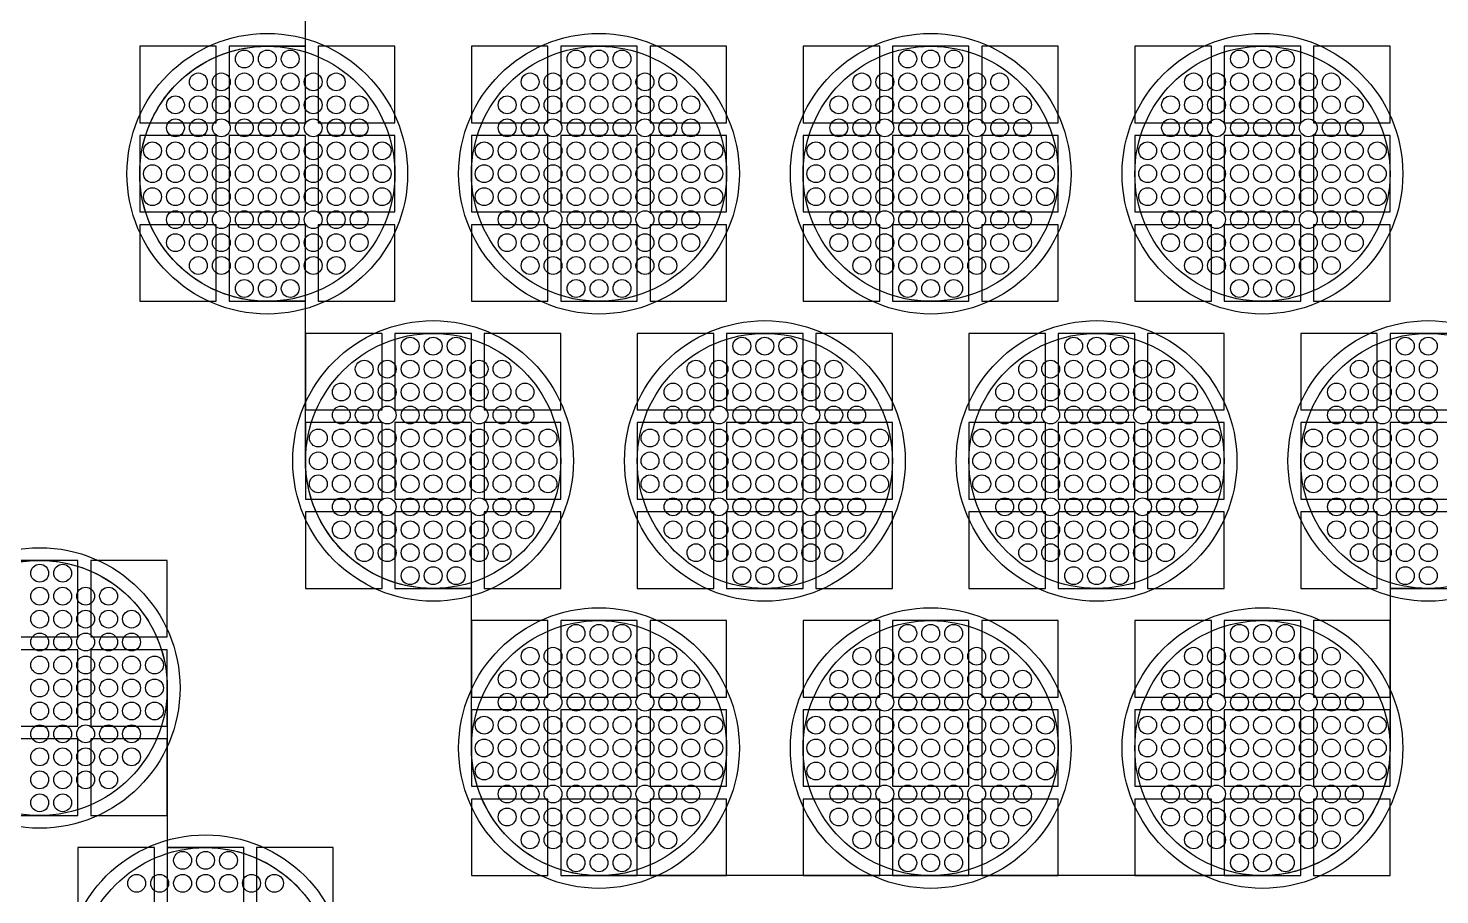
# Model space of a CAD drawing. Extents: x -49 to 54, y -38 to 38.
# Drawn here: x 15.51 to 21.04, y -4.4 to -1 of the extents above; entities that cross this region are included whole.
import ezdxf

# ---------------------------------------------------------------- set-up
doc = ezdxf.new("R2010")
doc.units = 0
for name, color, linetype in [('BACK_LAYER', 5, 'CONTINUOUS'), ('COND_LAYER_LOWER_ELECTRODE', 6, 'CONTINUOUS'), ('CONDUCTIVE_LAYER_BACK_LAYER', 2, 'CONTINUOUS'), ('EMITTER', 3, 'CONTINUOUS'), ('LOWER_ELECTRODE', 1, 'CONTINUOUS')]:
    doc.layers.add(name, color=color, linetype=linetype)

msp = doc.modelspace()

# ---------------------------------------------------------------- linework, layer by layer
at = {"layer": 'BACK_LAYER'}
for points in [[(15.9465, -1.3709), (16.2465, -1.3709), (16.2465, -1.0709), (15.9465, -1.0709)], [(16.2965, -1.3709), (16.5965, -1.3709), (16.5965, -1.0709), (16.2965, -1.0709)], [(16.6465, -1.3709), (16.9465, -1.3709), (16.9465, -1.0709), (16.6465, -1.0709)], [(17.2465, -1.3709), (17.5465, -1.3709), (17.5465, -1.0709), (17.2465, -1.0709)], [(17.5965, -1.3709), (17.8965, -1.3709), (17.8965, -1.0709), (17.5965, -1.0709)], [(17.9465, -1.3709), (18.2465, -1.3709), (18.2465, -1.0709), (17.9465, -1.0709)], [(18.5465, -1.3709), (18.8465, -1.3709), (18.8465, -1.0709), (18.5465, -1.0709)], [(18.8965, -1.3709), (19.1965, -1.3709), (19.1965, -1.0709), (18.8965, -1.0709)], [(19.2465, -1.3709), (19.5465, -1.3709), (19.5465, -1.0709), (19.2465, -1.0709)], [(19.8465, -1.3709), (20.1465, -1.3709), (20.1465, -1.0709), (19.8465, -1.0709)], [(20.1965, -1.3709), (20.4965, -1.3709), (20.4965, -1.0709), (20.1965, -1.0709)], [(20.5465, -1.3709), (20.8465, -1.3709), (20.8465, -1.0709), (20.5465, -1.0709)], [(15.9465, -1.7209), (16.2465, -1.7209), (16.2465, -1.4209), (15.9465, -1.4209)], [(16.2965, -1.7209), (16.5965, -1.7209), (16.5965, -1.4209), (16.2965, -1.4209)], [(16.6465, -1.7209), (16.9465, -1.7209), (16.9465, -1.4209), (16.6465, -1.4209)], [(17.2465, -1.7209), (17.5465, -1.7209), (17.5465, -1.4209), (17.2465, -1.4209)], [(17.5965, -1.7209), (17.8965, -1.7209), (17.8965, -1.4209), (17.5965, -1.4209)], [(17.9465, -1.7209), (18.2465, -1.7209), (18.2465, -1.4209), (17.9465, -1.4209)], [(18.5465, -1.7209), (18.8465, -1.7209), (18.8465, -1.4209), (18.5465, -1.4209)], [(18.8965, -1.7209), (19.1965, -1.7209), (19.1965, -1.4209), (18.8965, -1.4209)], [(19.2465, -1.7209), (19.5465, -1.7209), (19.5465, -1.4209), (19.2465, -1.4209)], [(19.8465, -1.7209), (20.1465, -1.7209), (20.1465, -1.4209), (19.8465, -1.4209)], [(20.1965, -1.7209), (20.4965, -1.7209), (20.4965, -1.4209), (20.1965, -1.4209)], [(20.5465, -1.7209), (20.8465, -1.7209), (20.8465, -1.4209), (20.5465, -1.4209)], [(15.9465, -2.0709), (16.2465, -2.0709), (16.2465, -1.7709), (15.9465, -1.7709)], [(16.2965, -2.0709), (16.5965, -2.0709), (16.5965, -1.7709), (16.2965, -1.7709)], [(16.6465, -2.0709), (16.9465, -2.0709), (16.9465, -1.7709), (16.6465, -1.7709)], [(17.2465, -2.0709), (17.5465, -2.0709), (17.5465, -1.7709), (17.2465, -1.7709)], [(17.5965, -2.0709), (17.8965, -2.0709), (17.8965, -1.7709), (17.5965, -1.7709)], [(17.9465, -2.0709), (18.2465, -2.0709), (18.2465, -1.7709), (17.9465, -1.7709)], [(18.5465, -2.0709), (18.8465, -2.0709), (18.8465, -1.7709), (18.5465, -1.7709)], [(18.8965, -2.0709), (19.1965, -2.0709), (19.1965, -1.7709), (18.8965, -1.7709)], [(19.2465, -2.0709), (19.5465, -2.0709), (19.5465, -1.7709), (19.2465, -1.7709)], [(19.8465, -2.0709), (20.1465, -2.0709), (20.1465, -1.7709), (19.8465, -1.7709)], [(20.1965, -2.0709), (20.4965, -2.0709), (20.4965, -1.7709), (20.1965, -1.7709)], [(20.5465, -2.0709), (20.8465, -2.0709), (20.8465, -1.7709), (20.5465, -1.7709)], [(16.5965, -2.4968), (16.8965, -2.4968), (16.8965, -2.1968), (16.5965, -2.1968)], [(16.9465, -2.4968), (17.2465, -2.4968), (17.2465, -2.1968), (16.9465, -2.1968)], [(17.2965, -2.4968), (17.5965, -2.4968), (17.5965, -2.1968), (17.2965, -2.1968)], [(17.8965, -2.4968), (18.1965, -2.4968), (18.1965, -2.1968), (17.8965, -2.1968)], [(18.2465, -2.4968), (18.5465, -2.4968), (18.5465, -2.1968), (18.2465, -2.1968)], [(18.5965, -2.4968), (18.8965, -2.4968), (18.8965, -2.1968), (18.5965, -2.1968)], [(19.1965, -2.4968), (19.4965, -2.4968), (19.4965, -2.1968), (19.1965, -2.1968)], [(19.5465, -2.4968), (19.8465, -2.4968), (19.8465, -2.1968), (19.5465, -2.1968)], [(19.8965, -2.4968), (20.1965, -2.4968), (20.1965, -2.1968), (19.8965, -2.1968)], [(20.4965, -2.4968), (20.7965, -2.4968), (20.7965, -2.1968), (20.4965, -2.1968)], [(20.8465, -2.4968), (21.1465, -2.4968), (21.1465, -2.1968), (20.8465, -2.1968)], [(16.5965, -2.8468), (16.8965, -2.8468), (16.8965, -2.5468), (16.5965, -2.5468)], [(16.9465, -2.8468), (17.2465, -2.8468), (17.2465, -2.5468), (16.9465, -2.5468)], [(17.2965, -2.8468), (17.5965, -2.8468), (17.5965, -2.5468), (17.2965, -2.5468)], [(17.8965, -2.8468), (18.1965, -2.8468), (18.1965, -2.5468), (17.8965, -2.5468)], [(18.2465, -2.8468), (18.5465, -2.8468), (18.5465, -2.5468), (18.2465, -2.5468)], [(18.5965, -2.8468), (18.8965, -2.8468), (18.8965, -2.5468), (18.5965, -2.5468)], [(19.1965, -2.8468), (19.4965, -2.8468), (19.4965, -2.5468), (19.1965, -2.5468)], [(19.5465, -2.8468), (19.8465, -2.8468), (19.8465, -2.5468), (19.5465, -2.5468)], [(19.8965, -2.8468), (20.1965, -2.8468), (20.1965, -2.5468), (19.8965, -2.5468)], [(20.4965, -2.8468), (20.7965, -2.8468), (20.7965, -2.5468), (20.4965, -2.5468)], [(20.8465, -2.8468), (21.1465, -2.8468), (21.1465, -2.5468), (20.8465, -2.5468)], [(16.5965, -3.1968), (16.8965, -3.1968), (16.8965, -2.8968), (16.5965, -2.8968)], [(16.9465, -3.1968), (17.2465, -3.1968), (17.2465, -2.8968), (16.9465, -2.8968)], [(17.2965, -3.1968), (17.5965, -3.1968), (17.5965, -2.8968), (17.2965, -2.8968)], [(17.8965, -3.1968), (18.1965, -3.1968), (18.1965, -2.8968), (17.8965, -2.8968)], [(18.2465, -3.1968), (18.5465, -3.1968), (18.5465, -2.8968), (18.2465, -2.8968)], [(18.5965, -3.1968), (18.8965, -3.1968), (18.8965, -2.8968), (18.5965, -2.8968)], [(19.1965, -3.1968), (19.4965, -3.1968), (19.4965, -2.8968), (19.1965, -2.8968)], [(19.5465, -3.1968), (19.8465, -3.1968), (19.8465, -2.8968), (19.5465, -2.8968)], [(19.8965, -3.1968), (20.1965, -3.1968), (20.1965, -2.8968), (19.8965, -2.8968)], [(20.4965, -3.1968), (20.7965, -3.1968), (20.7965, -2.8968), (20.4965, -2.8968)], [(20.8465, -3.1968), (21.1465, -3.1968), (21.1465, -2.8968), (20.8465, -2.8968)], [(15.4046, -3.387), (15.7046, -3.387), (15.7046, -3.087), (15.4046, -3.087)], [(15.7546, -3.387), (16.0546, -3.387), (16.0546, -3.087), (15.7546, -3.087)], [(17.2465, -3.6226), (17.5465, -3.6226), (17.5465, -3.3226), (17.2465, -3.3226)], [(17.5965, -3.6226), (17.8965, -3.6226), (17.8965, -3.3226), (17.5965, -3.3226)], [(17.9465, -3.6226), (18.2465, -3.6226), (18.2465, -3.3226), (17.9465, -3.3226)], [(18.5465, -3.6226), (18.8465, -3.6226), (18.8465, -3.3226), (18.5465, -3.3226)], [(18.8965, -3.6226), (19.1965, -3.6226), (19.1965, -3.3226), (18.8965, -3.3226)], [(19.2465, -3.6226), (19.5465, -3.6226), (19.5465, -3.3226), (19.2465, -3.3226)], [(19.8465, -3.6226), (20.1465, -3.6226), (20.1465, -3.3226), (19.8465, -3.3226)], [(20.1965, -3.6226), (20.4965, -3.6226), (20.4965, -3.3226), (20.1965, -3.3226)], [(20.5465, -3.6226), (20.8465, -3.6226), (20.8465, -3.3226), (20.5465, -3.3226)], [(15.4046, -3.737), (15.7046, -3.737), (15.7046, -3.437), (15.4046, -3.437)], [(15.7546, -3.737), (16.0546, -3.737), (16.0546, -3.437), (15.7546, -3.437)], [(17.2465, -3.9726), (17.5465, -3.9726), (17.5465, -3.6726), (17.2465, -3.6726)], [(17.5965, -3.9726), (17.8965, -3.9726), (17.8965, -3.6726), (17.5965, -3.6726)], [(17.9465, -3.9726), (18.2465, -3.9726), (18.2465, -3.6726), (17.9465, -3.6726)], [(18.5465, -3.9726), (18.8465, -3.9726), (18.8465, -3.6726), (18.5465, -3.6726)], [(18.8965, -3.9726), (19.1965, -3.9726), (19.1965, -3.6726), (18.8965, -3.6726)], [(19.2465, -3.9726), (19.5465, -3.9726), (19.5465, -3.6726), (19.2465, -3.6726)], [(19.8465, -3.9726), (20.1465, -3.9726), (20.1465, -3.6726), (19.8465, -3.6726)], [(20.1965, -3.9726), (20.4965, -3.9726), (20.4965, -3.6726), (20.1965, -3.6726)], [(20.5465, -3.9726), (20.8465, -3.9726), (20.8465, -3.6726), (20.5465, -3.6726)], [(15.4046, -4.087), (15.7046, -4.087), (15.7046, -3.787), (15.4046, -3.787)], [(15.7546, -4.087), (16.0546, -4.087), (16.0546, -3.787), (15.7546, -3.787)], [(17.2465, -4.3226), (17.5465, -4.3226), (17.5465, -4.0226), (17.2465, -4.0226)], [(17.5965, -4.3226), (17.8965, -4.3226), (17.8965, -4.0226), (17.5965, -4.0226)], [(17.9465, -4.3226), (18.2465, -4.3226), (18.2465, -4.0226), (17.9465, -4.0226)], [(18.5465, -4.3226), (18.8465, -4.3226), (18.8465, -4.0226), (18.5465, -4.0226)], [(18.8965, -4.3226), (19.1965, -4.3226), (19.1965, -4.0226), (18.8965, -4.0226)], [(19.2465, -4.3226), (19.5465, -4.3226), (19.5465, -4.0226), (19.2465, -4.0226)], [(19.8465, -4.3226), (20.1465, -4.3226), (20.1465, -4.0226), (19.8465, -4.0226)], [(20.1965, -4.3226), (20.4965, -4.3226), (20.4965, -4.0226), (20.1965, -4.0226)], [(20.5465, -4.3226), (20.8465, -4.3226), (20.8465, -4.0226), (20.5465, -4.0226)], [(15.7046, -4.5128), (16.0046, -4.5128), (16.0046, -4.2128), (15.7046, -4.2128)], [(16.0546, -4.5128), (16.3546, -4.5128), (16.3546, -4.2128), (16.0546, -4.2128)], [(16.4046, -4.5128), (16.7046, -4.5128), (16.7046, -4.2128), (16.4046, -4.2128)]]:
    msp.add_lwpolyline(points, close=True, dxfattribs=at)
at = {"layer": 'COND_LAYER_LOWER_ELECTRODE'}
for centre in [(16.4465, -1.5709), (17.7465, -1.5709), (19.0465, -1.5709), (20.3465, -1.5709), (17.0965, -2.6968), (18.3965, -2.6968), (19.6965, -2.6968), (20.9965, -2.6968), (15.5546, -3.587), (17.7465, -3.8226), (19.0465, -3.8226), (20.3465, -3.8226), (16.2046, -4.7128)]:
    msp.add_circle(centre, 0.55, dxfattribs=at)
at = {"layer": 'CONDUCTIVE_LAYER_BACK_LAYER'}
for points in [[(21.0461, -3.1943), (21.0263, -3.1959), (21.0064, -3.1967), (20.8465, -3.1967), (20.8465, -3.8226), (20.8461, -3.8425), (20.8449, -3.8623), (20.843, -3.8821), (20.8402, -3.9018), (20.8367, -3.9214), (20.8323, -3.9408), (20.8273, -3.96), (20.8214, -3.979), (20.8148, -3.9978), (20.8075, -4.0162), (20.7994, -4.0344), (20.7906, -4.0522), (20.7812, -4.0697), (20.771, -4.0868), (20.7602, -4.1035), (20.7487, -4.1197), (20.7365, -4.1354), (20.7238, -4.1507), (20.7104, -4.1654), (20.6965, -4.1796), (20.6821, -4.1933), (20.6671, -4.2063), (20.6515, -4.2188), (20.6356, -4.2306), (20.6191, -4.2417), (20.6022, -4.2523), (20.5849, -4.2621), (20.5673, -4.2712), (20.5493, -4.2796), (20.5309, -4.2873), (20.5123, -4.2943), (20.4934, -4.3005), (20.4743, -4.306), (20.455, -4.3107), (20.4355, -4.3146), (20.4159, -4.3178), (20.3961, -4.3201), (20.3763, -4.3217), (20.3564, -4.3225), (17.7366, -4.3225), (17.7167, -4.3217), (17.6969, -4.3201), (17.6771, -4.3178), (17.6575, -4.3146), (17.638, -4.3107), (17.6187, -4.306), (17.5996, -4.3005), (17.5807, -4.2943), (17.5621, -4.2873), (17.5437, -4.2796), (17.5257, -4.2712), (17.5081, -4.2621), (17.4908, -4.2523), (17.4739, -4.2417), (17.4575, -4.2306), (17.4415, -4.2188), (17.426, -4.2063), (17.411, -4.1933), (17.3965, -4.1796), (17.3826, -4.1654), (17.3692, -4.1507), (17.3565, -4.1354), (17.3443, -4.1197), (17.3329, -4.1035), (17.322, -4.0868), (17.3118, -4.0697), (17.3024, -4.0522), (17.2936, -4.0344), (17.2855, -4.0162), (17.2782, -3.9978), (17.2716, -3.979), (17.2658, -3.96), (17.2607, -3.9408), (17.2564, -3.9214), (17.2528, -3.9018), (17.2501, -3.8821), (17.2481, -3.8623), (17.2469, -3.8425), (17.2465, -3.8226), (17.2465, -3.1967), (17.0866, -3.1967), (17.0667, -3.1959), (17.0469, -3.1943), (17.0271, -3.1919), (17.0075, -3.1888), (16.988, -3.1849), (16.9687, -3.1802), (16.9496, -3.1747), (16.9307, -3.1685), (16.9121, -3.1615), (16.8937, -3.1538), (16.8757, -3.1454), (16.8581, -3.1362), (16.8408, -3.1264), (16.8239, -3.1159), (16.8075, -3.1047), (16.7915, -3.0929), (16.776, -3.0805), (16.761, -3.0674), (16.7465, -3.0538), (16.7326, -3.0396), (16.7192, -3.0249), (16.7065, -3.0096), (16.6943, -2.9939), (16.6829, -2.9776), (16.672, -2.961), (16.6618, -2.9439), (16.6524, -2.9264), (16.6436, -2.9086), (16.6355, -2.8904), (16.6282, -2.8719), (16.6216, -2.8532), (16.6158, -2.8342), (16.6107, -2.8149), (16.6064, -2.7955), (16.6028, -2.776), (16.6001, -2.7563), (16.5981, -2.7365), (16.5969, -2.7166), (16.5965, -2.6968), (16.5965, -2.0708), (16.4366, -2.0708), (16.4167, -2.07), (16.3969, -2.0685), (16.3771, -2.0661), (16.3575, -2.0629), (16.338, -2.059), (16.3187, -2.0543), (16.2996, -2.0489), (16.2807, -2.0426), (16.2621, -2.0357), (16.2437, -2.028), (16.2257, -2.0195), (16.2081, -2.0104), (16.1908, -2.0006), (16.1739, -1.9901), (16.1575, -1.9789), (16.1415, -1.9671), (16.126, -1.9547), (16.111, -1.9416), (16.0965, -1.928), (16.0826, -1.9138), (16.0692, -1.899), (16.0565, -1.8838), (16.0443, -1.868), (16.0329, -1.8518), (16.022, -1.8351), (16.0118, -1.8181), (16.0024, -1.8006), (15.9936, -1.7827), (15.9855, -1.7646), (15.9782, -1.7461), (15.9716, -1.7273), (15.9658, -1.7083), (15.9607, -1.6891), (15.9564, -1.6697), (15.9528, -1.6501), (15.9501, -1.6304), (15.9481, -1.6107), (15.9469, -1.5908), (15.9465, -1.5709), (15.9469, -1.5511), (15.9481, -1.5312), (15.9501, -1.5114), (15.9528, -1.4917), (15.9564, -1.4722), (15.9607, -1.4528), (15.9658, -1.4335), (15.9716, -1.4145), (15.9782, -1.3958), (15.9855, -1.3773), (15.9936, -1.3591), (16.0024, -1.3413), (16.0118, -1.3238), (16.022, -1.3067), (16.0329, -1.2901), (16.0443, -1.2738), (16.0565, -1.2581), (16.0692, -1.2428), (16.0826, -1.2281), (16.0965, -1.2139), (16.111, -1.2002), (16.126, -1.1872), (16.1415, -1.1748), (16.1575, -1.1629), (16.1739, -1.1518), (16.1908, -1.1413), (16.2081, -1.1314), (16.2257, -1.1223), (16.2437, -1.1139), (16.2621, -1.1062), (16.2807, -1.0992), (16.2996, -1.093), (16.3187, -1.0875), (16.338, -1.0828), (16.3575, -1.0789), (16.3771, -1.0758), (16.3969, -1.0734), (16.4167, -1.0718), (16.4366, -1.071), (16.5965, -1.071), (16.5965, -0.4451)], [(15.4046, -3.0871), (15.5646, -3.0871), (15.5845, -3.0878), (15.6043, -3.0894), (15.624, -3.0918), (15.6436, -3.0949), (15.6631, -3.0989), (15.6825, -3.1036), (15.7016, -3.109), (15.7205, -3.1152), (15.7391, -3.1222), (15.7574, -3.1299), (15.7754, -3.1383), (15.7931, -3.1475), (15.8104, -3.1573), (15.8272, -3.1678), (15.8437, -3.179), (15.8597, -3.1908), (15.8752, -3.2032), (15.8902, -3.2163), (15.9047, -3.2299), (15.9186, -3.2441), (15.9319, -3.2588), (15.9447, -3.2741), (15.9568, -3.2899), (15.9683, -3.3061), (15.9791, -3.3227), (15.9893, -3.3398), (15.9988, -3.3573), (16.0076, -3.3751), (16.0156, -3.3933), (16.023, -3.4118), (16.0296, -3.4306), (16.0354, -3.4496), (16.0405, -3.4688), (16.0448, -3.4882), (16.0483, -3.5078), (16.0511, -3.5274), (16.0531, -3.5472), (16.0543, -3.5671), (16.0546, -3.587), (16.0546, -4.2129), (16.2146, -4.2129), (16.2345, -4.2137), (16.2543, -4.2153), (16.274, -4.2176), (16.2936, -4.2208), (16.3131, -4.2247), (16.3325, -4.2294), (16.3516, -4.2349), (16.3705, -4.2411), (16.3891, -4.248), (16.4074, -4.2557), (16.4254, -4.2642), (16.4431, -4.2733), (16.4604, -4.2831), (16.4772, -4.2936), (16.4937, -4.3048), (16.5097, -4.3166), (16.5252, -4.3291), (16.5402, -4.3421), (16.5547, -4.3557), (16.5686, -4.3699), (16.5819, -4.3847), (16.5947, -4.3999)]]:
    msp.add_lwpolyline(points, dxfattribs=at)
at = {"layer": 'EMITTER'}
for centre in [(16.4465, -1.5709), (17.7465, -1.5709), (19.0465, -1.5709), (20.3465, -1.5709), (17.0965, -2.6968), (18.3965, -2.6968), (19.6965, -2.6968), (20.9965, -2.6968), (15.5546, -3.587), (17.7465, -3.8226), (19.0465, -3.8226), (20.3465, -3.8226), (16.2046, -4.7128)]:
    msp.add_circle(centre, 0.5, dxfattribs=at)
at = {"layer": 'LOWER_ELECTRODE'}
for centre in [(16.3565, -1.1209), (16.4465, -1.1209), (16.5365, -1.1209), (17.6565, -1.1209), (17.7465, -1.1209), (17.8365, -1.1209), (18.9565, -1.1209), (19.0465, -1.1209), (19.1365, -1.1209), (20.2565, -1.1209), (20.3465, -1.1209), (20.4365, -1.1209), (16.1765, -1.2109), (16.2665, -1.2109), (16.3565, -1.2109), (16.4465, -1.2109), (16.5365, -1.2109), (16.6265, -1.2109), (16.7165, -1.2109), (17.4765, -1.2109), (17.5665, -1.2109), (17.6565, -1.2109), (17.7465, -1.2109), (17.8365, -1.2109), (17.9265, -1.2109), (18.0165, -1.2109), (18.7765, -1.2109), (18.8665, -1.2109), (18.9565, -1.2109), (19.0465, -1.2109), (19.1365, -1.2109), (19.2265, -1.2109), (19.3165, -1.2109), (20.0765, -1.2109), (20.1665, -1.2109), (20.2565, -1.2109), (20.3465, -1.2109), (20.4365, -1.2109), (20.5265, -1.2109), (20.6165, -1.2109), (16.0865, -1.3009), (16.1765, -1.3009), (16.2665, -1.3009), (16.3565, -1.3009), (16.4465, -1.3009), (16.5365, -1.3009), (16.6265, -1.3009), (16.7165, -1.3009), (16.8065, -1.3009), (17.3865, -1.3009), (17.4765, -1.3009), (17.5665, -1.3009), (17.6565, -1.3009), (17.7465, -1.3009), (17.8365, -1.3009), (17.9265, -1.3009), (18.0165, -1.3009), (18.1065, -1.3009), (18.6865, -1.3009), (18.7765, -1.3009), (18.8665, -1.3009), (18.9565, -1.3009), (19.0465, -1.3009), (19.1365, -1.3009), (19.2265, -1.3009), (19.3165, -1.3009), (19.4065, -1.3009), (19.9865, -1.3009), (20.0765, -1.3009), (20.1665, -1.3009), (20.2565, -1.3009), (20.3465, -1.3009), (20.4365, -1.3009), (20.5265, -1.3009), (20.6165, -1.3009), (20.7065, -1.3009), (16.0865, -1.3909), (16.1765, -1.3909), (16.2665, -1.3909), (16.3565, -1.3909), (16.4465, -1.3909), (16.5365, -1.3909), (16.6265, -1.3909), (16.7165, -1.3909), (16.8065, -1.3909), (17.3865, -1.3909), (17.4765, -1.3909), (17.5665, -1.3909), (17.6565, -1.3909), (17.7465, -1.3909), (17.8365, -1.3909), (17.9265, -1.3909), (18.0165, -1.3909), (18.1065, -1.3909), (18.6865, -1.3909), (18.7765, -1.3909), (18.8665, -1.3909), (18.9565, -1.3909), (19.0465, -1.3909), (19.1365, -1.3909), (19.2265, -1.3909), (19.3165, -1.3909), (19.4065, -1.3909), (19.9865, -1.3909), (20.0765, -1.3909), (20.1665, -1.3909), (20.2565, -1.3909), (20.3465, -1.3909), (20.4365, -1.3909), (20.5265, -1.3909), (20.6165, -1.3909), (20.7065, -1.3909), (15.9965, -1.4809), (16.0865, -1.4809), (16.1765, -1.4809), (16.2665, -1.4809), (16.3565, -1.4809), (16.4465, -1.4809), (16.5365, -1.4809), (16.6265, -1.4809), (16.7165, -1.4809), (16.8065, -1.4809), (16.8965, -1.4809), (17.2965, -1.4809), (17.3865, -1.4809), (17.4765, -1.4809), (17.5665, -1.4809), (17.6565, -1.4809), (17.7465, -1.4809), (17.8365, -1.4809), (17.9265, -1.4809), (18.0165, -1.4809), (18.1065, -1.4809), (18.1965, -1.4809), (18.5965, -1.4809), (18.6865, -1.4809), (18.7765, -1.4809), (18.8665, -1.4809), (18.9565, -1.4809), (19.0465, -1.4809), (19.1365, -1.4809), (19.2265, -1.4809), (19.3165, -1.4809), (19.4065, -1.4809), (19.4965, -1.4809), (19.8965, -1.4809), (19.9865, -1.4809), (20.0765, -1.4809), (20.1665, -1.4809), (20.2565, -1.4809), (20.3465, -1.4809), (20.4365, -1.4809), (20.5265, -1.4809), (20.6165, -1.4809), (20.7065, -1.4809), (20.7965, -1.4809), (15.9965, -1.5709), (16.0865, -1.5709), (16.1765, -1.5709), (16.2665, -1.5709), (16.3565, -1.5709), (16.4465, -1.5709), (16.5365, -1.5709), (16.6265, -1.5709), (16.7165, -1.5709), (16.8065, -1.5709), (16.8965, -1.5709), (17.2965, -1.5709), (17.3865, -1.5709), (17.4765, -1.5709), (17.5665, -1.5709), (17.6565, -1.5709), (17.7465, -1.5709), (17.8365, -1.5709), (17.9265, -1.5709), (18.0165, -1.5709), (18.1065, -1.5709), (18.1965, -1.5709), (18.5965, -1.5709), (18.6865, -1.5709), (18.7765, -1.5709), (18.8665, -1.5709), (18.9565, -1.5709), (19.0465, -1.5709), (19.1365, -1.5709), (19.2265, -1.5709), (19.3165, -1.5709), (19.4065, -1.5709), (19.4965, -1.5709), (19.8965, -1.5709), (19.9865, -1.5709), (20.0765, -1.5709), (20.1665, -1.5709), (20.2565, -1.5709), (20.3465, -1.5709), (20.4365, -1.5709), (20.5265, -1.5709), (20.6165, -1.5709), (20.7065, -1.5709), (20.7965, -1.5709), (15.9965, -1.6609), (16.0865, -1.6609), (16.1765, -1.6609), (16.2665, -1.6609), (16.3565, -1.6609), (16.4465, -1.6609), (16.5365, -1.6609), (16.6265, -1.6609), (16.7165, -1.6609), (16.8065, -1.6609), (16.8965, -1.6609), (17.2965, -1.6609), (17.3865, -1.6609), (17.4765, -1.6609), (17.5665, -1.6609), (17.6565, -1.6609), (17.7465, -1.6609), (17.8365, -1.6609), (17.9265, -1.6609), (18.0165, -1.6609), (18.1065, -1.6609), (18.1965, -1.6609), (18.5965, -1.6609), (18.6865, -1.6609), (18.7765, -1.6609), (18.8665, -1.6609), (18.9565, -1.6609), (19.0465, -1.6609), (19.1365, -1.6609), (19.2265, -1.6609), (19.3165, -1.6609), (19.4065, -1.6609), (19.4965, -1.6609), (19.8965, -1.6609), (19.9865, -1.6609), (20.0765, -1.6609), (20.1665, -1.6609), (20.2565, -1.6609), (20.3465, -1.6609), (20.4365, -1.6609), (20.5265, -1.6609), (20.6165, -1.6609), (20.7065, -1.6609), (20.7965, -1.6609), (16.0865, -1.7509), (16.1765, -1.7509), (16.2665, -1.7509), (16.3565, -1.7509), (16.4465, -1.7509), (16.5365, -1.7509), (16.6265, -1.7509), (16.7165, -1.7509), (16.8065, -1.7509), (17.3865, -1.7509), (17.4765, -1.7509), (17.5665, -1.7509), (17.6565, -1.7509), (17.7465, -1.7509), (17.8365, -1.7509), (17.9265, -1.7509), (18.0165, -1.7509), (18.1065, -1.7509), (18.6865, -1.7509), (18.7765, -1.7509), (18.8665, -1.7509), (18.9565, -1.7509), (19.0465, -1.7509), (19.1365, -1.7509), (19.2265, -1.7509), (19.3165, -1.7509), (19.4065, -1.7509), (19.9865, -1.7509), (20.0765, -1.7509), (20.1665, -1.7509), (20.2565, -1.7509), (20.3465, -1.7509), (20.4365, -1.7509), (20.5265, -1.7509), (20.6165, -1.7509), (20.7065, -1.7509), (16.0865, -1.8409), (16.1765, -1.8409), (16.2665, -1.8409), (16.3565, -1.8409), (16.4465, -1.8409), (16.5365, -1.8409), (16.6265, -1.8409), (16.7165, -1.8409), (16.8065, -1.8409), (17.3865, -1.8409), (17.4765, -1.8409), (17.5665, -1.8409), (17.6565, -1.8409), (17.7465, -1.8409), (17.8365, -1.8409), (17.9265, -1.8409), (18.0165, -1.8409), (18.1065, -1.8409), (18.6865, -1.8409), (18.7765, -1.8409), (18.8665, -1.8409), (18.9565, -1.8409), (19.0465, -1.8409), (19.1365, -1.8409), (19.2265, -1.8409), (19.3165, -1.8409), (19.4065, -1.8409), (19.9865, -1.8409), (20.0765, -1.8409), (20.1665, -1.8409), (20.2565, -1.8409), (20.3465, -1.8409), (20.4365, -1.8409), (20.5265, -1.8409), (20.6165, -1.8409), (20.7065, -1.8409), (16.1765, -1.9309), (16.2665, -1.9309), (16.3565, -1.9309), (16.4465, -1.9309), (16.5365, -1.9309), (16.6265, -1.9309), (16.7165, -1.9309), (17.4765, -1.9309), (17.5665, -1.9309), (17.6565, -1.9309), (17.7465, -1.9309), (17.8365, -1.9309), (17.9265, -1.9309), (18.0165, -1.9309), (18.7765, -1.9309), (18.8665, -1.9309), (18.9565, -1.9309), (19.0465, -1.9309), (19.1365, -1.9309), (19.2265, -1.9309), (19.3165, -1.9309), (20.0765, -1.9309), (20.1665, -1.9309), (20.2565, -1.9309), (20.3465, -1.9309), (20.4365, -1.9309), (20.5265, -1.9309), (20.6165, -1.9309), (16.3565, -2.0209), (16.4465, -2.0209), (16.5365, -2.0209), (17.6565, -2.0209), (17.7465, -2.0209), (17.8365, -2.0209), (18.9565, -2.0209), (19.0465, -2.0209), (19.1365, -2.0209), (20.2565, -2.0209), (20.3465, -2.0209), (20.4365, -2.0209), (17.0065, -2.2468), (17.0965, -2.2468), (17.1865, -2.2468), (18.3065, -2.2468), (18.3965, -2.2468), (18.4865, -2.2468), (19.6065, -2.2468), (19.6965, -2.2468), (19.7865, -2.2468), (20.9065, -2.2468), (20.9965, -2.2468), (16.8265, -2.3368), (16.9165, -2.3368), (17.0065, -2.3368), (17.0965, -2.3368), (17.1865, -2.3368), (17.2765, -2.3368), (17.3665, -2.3368), (18.1265, -2.3368), (18.2165, -2.3368), (18.3065, -2.3368), (18.3965, -2.3368), (18.4865, -2.3368), (18.5765, -2.3368), (18.6665, -2.3368), (19.4265, -2.3368), (19.5165, -2.3368), (19.6065, -2.3368), (19.6965, -2.3368), (19.7865, -2.3368), (19.8765, -2.3368), (19.9665, -2.3368), (20.7265, -2.3368), (20.8165, -2.3368), (20.9065, -2.3368), (20.9965, -2.3368), (16.7365, -2.4268), (16.8265, -2.4268), (16.9165, -2.4268), (17.0065, -2.4268), (17.0965, -2.4268), (17.1865, -2.4268), (17.2765, -2.4268), (17.3665, -2.4268), (17.4565, -2.4268), (18.0365, -2.4268), (18.1265, -2.4268), (18.2165, -2.4268), (18.3065, -2.4268), (18.3965, -2.4268), (18.4865, -2.4268), (18.5765, -2.4268), (18.6665, -2.4268), (18.7565, -2.4268), (19.3365, -2.4268), (19.4265, -2.4268), (19.5165, -2.4268), (19.6065, -2.4268), (19.6965, -2.4268), (19.7865, -2.4268), (19.8765, -2.4268), (19.9665, -2.4268), (20.0565, -2.4268), (20.6365, -2.4268), (20.7265, -2.4268), (20.8165, -2.4268), (20.9065, -2.4268), (20.9965, -2.4268), (16.7365, -2.5168), (16.8265, -2.5168), (16.9165, -2.5168), (17.0065, -2.5168), (17.0965, -2.5168), (17.1865, -2.5168), (17.2765, -2.5168), (17.3665, -2.5168), (17.4565, -2.5168), (18.0365, -2.5168), (18.1265, -2.5168), (18.2165, -2.5168), (18.3065, -2.5168), (18.3965, -2.5168), (18.4865, -2.5168), (18.5765, -2.5168), (18.6665, -2.5168), (18.7565, -2.5168), (19.3365, -2.5168), (19.4265, -2.5168), (19.5165, -2.5168), (19.6065, -2.5168), (19.6965, -2.5168), (19.7865, -2.5168), (19.8765, -2.5168), (19.9665, -2.5168), (20.0565, -2.5168), (20.6365, -2.5168), (20.7265, -2.5168), (20.8165, -2.5168), (20.9065, -2.5168), (20.9965, -2.5168), (16.6465, -2.6068), (16.7365, -2.6068), (16.8265, -2.6068), (16.9165, -2.6068), (17.0065, -2.6068), (17.0965, -2.6068), (17.1865, -2.6068), (17.2765, -2.6068), (17.3665, -2.6068), (17.4565, -2.6068), (17.5465, -2.6068), (17.9465, -2.6068), (18.0365, -2.6068), (18.1265, -2.6068), (18.2165, -2.6068), (18.3065, -2.6068), (18.3965, -2.6068), (18.4865, -2.6068), (18.5765, -2.6068), (18.6665, -2.6068), (18.7565, -2.6068), (18.8465, -2.6068), (19.2465, -2.6068), (19.3365, -2.6068), (19.4265, -2.6068), (19.5165, -2.6068), (19.6065, -2.6068), (19.6965, -2.6068), (19.7865, -2.6068), (19.8765, -2.6068), (19.9665, -2.6068), (20.0565, -2.6068), (20.1465, -2.6068), (20.5465, -2.6068), (20.6365, -2.6068), (20.7265, -2.6068), (20.8165, -2.6068), (20.9065, -2.6068), (20.9965, -2.6068), (16.6465, -2.6968), (16.7365, -2.6968), (16.8265, -2.6968), (16.9165, -2.6968), (17.0065, -2.6968), (17.0965, -2.6968), (17.1865, -2.6968), (17.2765, -2.6968), (17.3665, -2.6968), (17.4565, -2.6968), (17.5465, -2.6968), (17.9465, -2.6968), (18.0365, -2.6968), (18.1265, -2.6968), (18.2165, -2.6968), (18.3065, -2.6968), (18.3965, -2.6968), (18.4865, -2.6968), (18.5765, -2.6968), (18.6665, -2.6968), (18.7565, -2.6968), (18.8465, -2.6968), (19.2465, -2.6968), (19.3365, -2.6968), (19.4265, -2.6968), (19.5165, -2.6968), (19.6065, -2.6968), (19.6965, -2.6968), (19.7865, -2.6968), (19.8765, -2.6968), (19.9665, -2.6968), (20.0565, -2.6968), (20.1465, -2.6968), (20.5465, -2.6968), (20.6365, -2.6968), (20.7265, -2.6968), (20.8165, -2.6968), (20.9065, -2.6968), (20.9965, -2.6968), (16.6465, -2.7868), (16.7365, -2.7868), (16.8265, -2.7868), (16.9165, -2.7868), (17.0065, -2.7868), (17.0965, -2.7868), (17.1865, -2.7868), (17.2765, -2.7868), (17.3665, -2.7868), (17.4565, -2.7868), (17.5465, -2.7868), (17.9465, -2.7868), (18.0365, -2.7868), (18.1265, -2.7868), (18.2165, -2.7868), (18.3065, -2.7868), (18.3965, -2.7868), (18.4865, -2.7868), (18.5765, -2.7868), (18.6665, -2.7868), (18.7565, -2.7868), (18.8465, -2.7868), (19.2465, -2.7868), (19.3365, -2.7868), (19.4265, -2.7868), (19.5165, -2.7868), (19.6065, -2.7868), (19.6965, -2.7868), (19.7865, -2.7868), (19.8765, -2.7868), (19.9665, -2.7868), (20.0565, -2.7868), (20.1465, -2.7868), (20.5465, -2.7868), (20.6365, -2.7868), (20.7265, -2.7868), (20.8165, -2.7868), (20.9065, -2.7868), (20.9965, -2.7868), (16.7365, -2.8768), (16.8265, -2.8768), (16.9165, -2.8768), (17.0065, -2.8768), (17.0965, -2.8768), (17.1865, -2.8768), (17.2765, -2.8768), (17.3665, -2.8768), (17.4565, -2.8768), (18.0365, -2.8768), (18.1265, -2.8768), (18.2165, -2.8768), (18.3065, -2.8768), (18.3965, -2.8768), (18.4865, -2.8768), (18.5765, -2.8768), (18.6665, -2.8768), (18.7565, -2.8768), (19.3365, -2.8768), (19.4265, -2.8768), (19.5165, -2.8768), (19.6065, -2.8768), (19.6965, -2.8768), (19.7865, -2.8768), (19.8765, -2.8768), (19.9665, -2.8768), (20.0565, -2.8768), (20.6365, -2.8768), (20.7265, -2.8768), (20.8165, -2.8768), (20.9065, -2.8768), (20.9965, -2.8768), (16.7365, -2.9668), (16.8265, -2.9668), (16.9165, -2.9668), (17.0065, -2.9668), (17.0965, -2.9668), (17.1865, -2.9668), (17.2765, -2.9668), (17.3665, -2.9668), (17.4565, -2.9668), (18.0365, -2.9668), (18.1265, -2.9668), (18.2165, -2.9668), (18.3065, -2.9668), (18.3965, -2.9668), (18.4865, -2.9668), (18.5765, -2.9668), (18.6665, -2.9668), (18.7565, -2.9668), (19.3365, -2.9668), (19.4265, -2.9668), (19.5165, -2.9668), (19.6065, -2.9668), (19.6965, -2.9668), (19.7865, -2.9668), (19.8765, -2.9668), (19.9665, -2.9668), (20.0565, -2.9668), (20.6365, -2.9668), (20.7265, -2.9668), (20.8165, -2.9668), (20.9065, -2.9668), (20.9965, -2.9668), (16.8265, -3.0568), (16.9165, -3.0568), (17.0065, -3.0568), (17.0965, -3.0568), (17.1865, -3.0568), (17.2765, -3.0568), (17.3665, -3.0568), (18.1265, -3.0568), (18.2165, -3.0568), (18.3065, -3.0568), (18.3965, -3.0568), (18.4865, -3.0568), (18.5765, -3.0568), (18.6665, -3.0568), (19.4265, -3.0568), (19.5165, -3.0568), (19.6065, -3.0568), (19.6965, -3.0568), (19.7865, -3.0568), (19.8765, -3.0568), (19.9665, -3.0568), (20.7265, -3.0568), (20.8165, -3.0568), (20.9065, -3.0568), (20.9965, -3.0568), (15.5546, -3.137), (15.6446, -3.137), (17.0065, -3.1468), (17.0965, -3.1468), (17.1865, -3.1468), (18.3065, -3.1468), (18.3965, -3.1468), (18.4865, -3.1468), (19.6065, -3.1468), (19.6965, -3.1468), (19.7865, -3.1468), (20.9065, -3.1468), (20.9965, -3.1468), (15.5546, -3.227), (15.6446, -3.227), (15.7346, -3.227), (15.8246, -3.227), (15.5546, -3.317), (15.6446, -3.317), (15.7346, -3.317), (15.8246, -3.317), (15.9146, -3.317), (15.5546, -3.407), (15.6446, -3.407), (15.7346, -3.407), (15.8246, -3.407), (15.9146, -3.407), (17.6565, -3.3726), (17.7465, -3.3726), (17.8365, -3.3726), (18.9565, -3.3726), (19.0465, -3.3726), (19.1365, -3.3726), (20.2565, -3.3726), (20.3465, -3.3726), (20.4365, -3.3726), (17.4765, -3.4626), (17.5665, -3.4626), (17.6565, -3.4626), (17.7465, -3.4626), (17.8365, -3.4626), (17.9265, -3.4626), (18.0165, -3.4626), (18.7765, -3.4626), (18.8665, -3.4626), (18.9565, -3.4626), (19.0465, -3.4626), (19.1365, -3.4626), (19.2265, -3.4626), (19.3165, -3.4626), (20.0765, -3.4626), (20.1665, -3.4626), (20.2565, -3.4626), (20.3465, -3.4626), (20.4365, -3.4626), (20.5265, -3.4626), (20.6165, -3.4626), (15.5546, -3.497), (15.6446, -3.497), (15.7346, -3.497), (15.8246, -3.497), (15.9146, -3.497), (16.0046, -3.497), (17.3865, -3.5526), (17.4765, -3.5526), (17.5665, -3.5526), (17.6565, -3.5526), (17.7465, -3.5526), (17.8365, -3.5526), (17.9265, -3.5526), (18.0165, -3.5526), (18.1065, -3.5526), (18.6865, -3.5526), (18.7765, -3.5526), (18.8665, -3.5526), (18.9565, -3.5526), (19.0465, -3.5526), (19.1365, -3.5526), (19.2265, -3.5526), (19.3165, -3.5526), (19.4065, -3.5526), (19.9865, -3.5526), (20.0765, -3.5526), (20.1665, -3.5526), (20.2565, -3.5526), (20.3465, -3.5526), (20.4365, -3.5526), (20.5265, -3.5526), (20.6165, -3.5526), (20.7065, -3.5526), (15.5546, -3.587), (15.6446, -3.587), (15.7346, -3.587), (15.8246, -3.587), (15.9146, -3.587), (16.0046, -3.587), (15.5546, -3.677), (15.6446, -3.677), (15.7346, -3.677), (15.8246, -3.677), (15.9146, -3.677), (16.0046, -3.677), (17.3865, -3.6426), (17.4765, -3.6426), (17.5665, -3.6426), (17.6565, -3.6426), (17.7465, -3.6426), (17.8365, -3.6426), (17.9265, -3.6426), (18.0165, -3.6426), (18.1065, -3.6426), (18.6865, -3.6426), (18.7765, -3.6426), (18.8665, -3.6426), (18.9565, -3.6426), (19.0465, -3.6426), (19.1365, -3.6426), (19.2265, -3.6426), (19.3165, -3.6426), (19.4065, -3.6426), (19.9865, -3.6426), (20.0765, -3.6426), (20.1665, -3.6426), (20.2565, -3.6426), (20.3465, -3.6426), (20.4365, -3.6426), (20.5265, -3.6426), (20.6165, -3.6426), (20.7065, -3.6426), (17.2965, -3.7326), (17.3865, -3.7326), (17.4765, -3.7326), (17.5665, -3.7326), (17.6565, -3.7326), (17.7465, -3.7326), (17.8365, -3.7326), (17.9265, -3.7326), (18.0165, -3.7326), (18.1065, -3.7326), (18.1965, -3.7326), (18.5965, -3.7326), (18.6865, -3.7326), (18.7765, -3.7326), (18.8665, -3.7326), (18.9565, -3.7326), (19.0465, -3.7326), (19.1365, -3.7326), (19.2265, -3.7326), (19.3165, -3.7326), (19.4065, -3.7326), (19.4965, -3.7326), (19.8965, -3.7326), (19.9865, -3.7326), (20.0765, -3.7326), (20.1665, -3.7326), (20.2565, -3.7326), (20.3465, -3.7326), (20.4365, -3.7326), (20.5265, -3.7326), (20.6165, -3.7326), (20.7065, -3.7326), (20.7965, -3.7326), (15.5546, -3.767), (15.6446, -3.767), (15.7346, -3.767), (15.8246, -3.767), (15.9146, -3.767), (17.2965, -3.8226), (17.3865, -3.8226), (17.4765, -3.8226), (17.5665, -3.8226), (17.6565, -3.8226), (17.7465, -3.8226), (17.8365, -3.8226), (17.9265, -3.8226), (18.0165, -3.8226), (18.1065, -3.8226), (18.1965, -3.8226), (18.5965, -3.8226), (18.6865, -3.8226), (18.7765, -3.8226), (18.8665, -3.8226), (18.9565, -3.8226), (19.0465, -3.8226), (19.1365, -3.8226), (19.2265, -3.8226), (19.3165, -3.8226), (19.4065, -3.8226), (19.4965, -3.8226), (19.8965, -3.8226), (19.9865, -3.8226), (20.0765, -3.8226), (20.1665, -3.8226), (20.2565, -3.8226), (20.3465, -3.8226), (20.4365, -3.8226), (20.5265, -3.8226), (20.6165, -3.8226), (20.7065, -3.8226), (20.7965, -3.8226), (15.5546, -3.857), (15.6446, -3.857), (15.7346, -3.857), (15.8246, -3.857), (15.9146, -3.857), (15.5546, -3.947), (15.6446, -3.947), (15.7346, -3.947), (15.8246, -3.947), (17.2965, -3.9126), (17.3865, -3.9126), (17.4765, -3.9126), (17.5665, -3.9126), (17.6565, -3.9126), (17.7465, -3.9126), (17.8365, -3.9126), (17.9265, -3.9126), (18.0165, -3.9126), (18.1065, -3.9126), (18.1965, -3.9126), (18.5965, -3.9126), (18.6865, -3.9126), (18.7765, -3.9126), (18.8665, -3.9126), (18.9565, -3.9126), (19.0465, -3.9126), (19.1365, -3.9126), (19.2265, -3.9126), (19.3165, -3.9126), (19.4065, -3.9126), (19.4965, -3.9126), (19.8965, -3.9126), (19.9865, -3.9126), (20.0765, -3.9126), (20.1665, -3.9126), (20.2565, -3.9126), (20.3465, -3.9126), (20.4365, -3.9126), (20.5265, -3.9126), (20.6165, -3.9126), (20.7065, -3.9126), (20.7965, -3.9126), (17.3865, -4.0026), (17.4765, -4.0026), (17.5665, -4.0026), (17.6565, -4.0026), (17.7465, -4.0026), (17.8365, -4.0026), (17.9265, -4.0026), (18.0165, -4.0026), (18.1065, -4.0026), (18.6865, -4.0026), (18.7765, -4.0026), (18.8665, -4.0026), (18.9565, -4.0026), (19.0465, -4.0026), (19.1365, -4.0026), (19.2265, -4.0026), (19.3165, -4.0026), (19.4065, -4.0026), (19.9865, -4.0026), (20.0765, -4.0026), (20.1665, -4.0026), (20.2565, -4.0026), (20.3465, -4.0026), (20.4365, -4.0026), (20.5265, -4.0026), (20.6165, -4.0026), (20.7065, -4.0026), (15.5546, -4.037), (15.6446, -4.037), (17.3865, -4.0926), (17.4765, -4.0926), (17.5665, -4.0926), (17.6565, -4.0926), (17.7465, -4.0926), (17.8365, -4.0926), (17.9265, -4.0926), (18.0165, -4.0926), (18.1065, -4.0926), (18.6865, -4.0926), (18.7765, -4.0926), (18.8665, -4.0926), (18.9565, -4.0926), (19.0465, -4.0926), (19.1365, -4.0926), (19.2265, -4.0926), (19.3165, -4.0926), (19.4065, -4.0926), (19.9865, -4.0926), (20.0765, -4.0926), (20.1665, -4.0926), (20.2565, -4.0926), (20.3465, -4.0926), (20.4365, -4.0926), (20.5265, -4.0926), (20.6165, -4.0926), (20.7065, -4.0926), (17.4765, -4.1826), (17.5665, -4.1826), (17.6565, -4.1826), (17.7465, -4.1826), (17.8365, -4.1826), (17.9265, -4.1826), (18.0165, -4.1826), (18.7765, -4.1826), (18.8665, -4.1826), (18.9565, -4.1826), (19.0465, -4.1826), (19.1365, -4.1826), (19.2265, -4.1826), (19.3165, -4.1826), (20.0765, -4.1826), (20.1665, -4.1826), (20.2565, -4.1826), (20.3465, -4.1826), (20.4365, -4.1826), (20.5265, -4.1826), (20.6165, -4.1826), (16.1146, -4.2628), (16.2046, -4.2628), (16.2946, -4.2628), (17.6565, -4.2726), (17.7465, -4.2726), (17.8365, -4.2726), (18.9565, -4.2726), (19.0465, -4.2726), (19.1365, -4.2726), (20.2565, -4.2726), (20.3465, -4.2726), (20.4365, -4.2726), (15.9346, -4.3528), (16.0246, -4.3528), (16.1146, -4.3528), (16.2046, -4.3528), (16.2946, -4.3528), (16.3846, -4.3528), (16.4746, -4.3528)]:
    msp.add_circle(centre, 0.035, dxfattribs=at)

doc.saveas('drawing.dxf')
